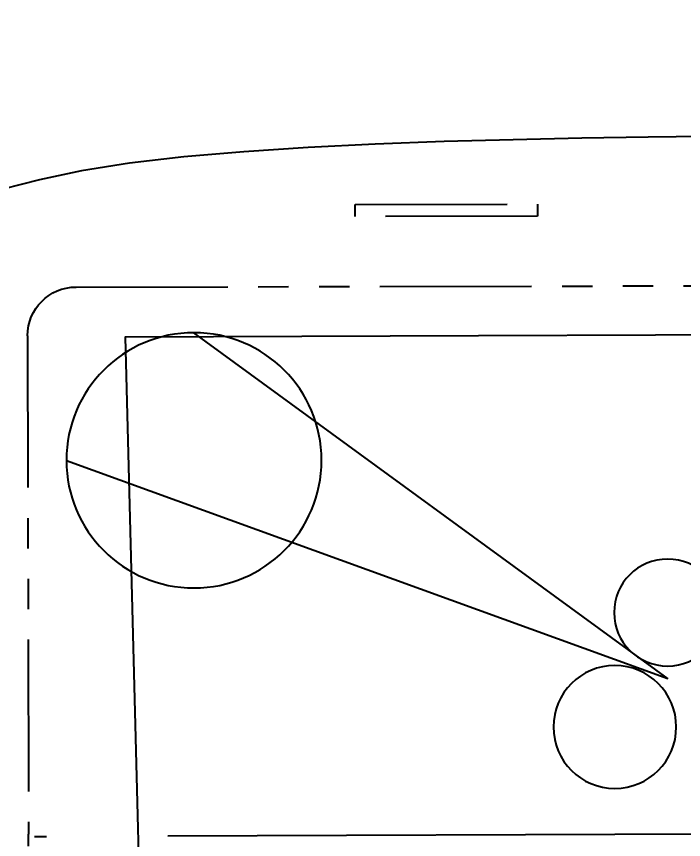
# Model space of a CAD drawing. Header units: millimetres. Extents: x -4 to 3776, y -4 to 4079.
# Drawn here: x 328.43 to 333.92, y 171.74 to 178.52 of the extents above; entities that cross this region are included whole.
import ezdxf
from ezdxf import colors
from ezdxf.entities.mleader import LeaderData, LeaderLine
from ezdxf.math import Vec2, Vec3

# ---------------------------------------------------------------- set-up
doc = ezdxf.new("R2010")
doc.units = ezdxf.units.MM
doc.linetypes.add('PHANTOM', pattern=[2.5, 1.25, -0.25, 0.25, -0.25, 0.25, -0.25])
doc.linetypes.add('点划线-1', pattern=[7, 5, -1, 0, -1])
doc.layers.add('03-input', color=3, linetype='Continuous')
doc.layers.add('BK_kedu', color=255, linetype='Continuous')
doc.styles.get("Standard").update_dxf_attribs({"font": 'arial.ttf'})

# ---------------------------------------------------------------- blocks, each defined once
blk = doc.blocks.new('NJMFGNJ')
for p, q in [((347.4778, 209.8654), (343.5844, 207.001)), ((343.5844, 207.001), (348.5279, 208.8152))]:
    blk.add_line(p, q)
at = {"color": 6, "linetype": '点划线-1'}
blk.add_line((321.4036, 205.7221), (354.0541, 205.7221), dxfattribs=at)
blk.add_lwpolyline([(340.7656, 209.83), (348.0395, 209.83), (347.8612, 201.6385), (340.7815, 201.6301)])
for centre, radius in [((347.4778, 208.8152), 1.0502), ((343.5844, 207.5475), 0.4402), ((344.0218, 206.6076), 0.5056)]:
    blk.add_circle(centre, radius)
at = {"layer": '03-input', "color": 0, "linetype": 'PHANTOM'}
for p, q in [((348.4428, 210.2449), (341.1648, 210.2308)), ((348.8436, 209.8457), (348.8516, 205.7457)), ((348.8595, 201.6457), (348.8516, 205.7457))]:
    blk.add_line(p, q, dxfattribs=at)
blk.add_lwpolyline([(338.415, 211.4728), (338.912, 211.4736), (339.4037, 211.4742), (339.8866, 211.4746), (340.3585, 211.4749), (340.8228, 211.4749), (341.2847, 211.4745), (341.7489, 211.4735), (342.2203, 211.4717), (342.704, 211.4689), (343.2048, 211.4649), (343.7276, 211.4596), (344.2749, 211.4526), (344.8388, 211.443), (345.4092, 211.4294), (345.9758, 211.4107), (346.5283, 211.3858), (347.0565, 211.3533), (347.5501, 211.3122), (347.9988, 211.2613), (348.395, 211.1999), (348.741, 211.1296), (349.0417, 211.0527)], dxfattribs=at)
blk.add_lwpolyline([(346.1419, 210.9164), (344.6419, 210.9134), (344.6421, 210.8137), (346.1421, 210.8166)], close=True, dxfattribs=at)
blk.add_arc((348.4436, 209.8449), 0.4, 0.11115, 90.11115, dxfattribs=at)

msp = doc.modelspace()

# ---------------------------------------------------------------- block references
at = {"xscale": -1, "rotation": 0.2223038210638429}
msp.add_blockref('NJMFGNJ', (678.1779, -32.6023), dxfattribs=at)

# ---------------------------------------------------------------- leaders
at = {"layer": 'BK_kedu'}
ml = msp.add_multileader_mtext('Standard', dxfattribs=at)
ml.set_content('', color=256)
ml.set_leader_properties()
ml.build(insert=Vec2(0, 0))
ml.multileader.update_dxf_attribs({"text_right_attachment_type": 6, "dogleg_length": 0.36, "arrow_head_size": 0.18})
ctx = ml.context
ctx.base_point, ctx.char_height, ctx.arrow_head_size, ctx.landing_gap_size, ctx.plane_origin = Vec3(3775.9986, 4079.3284), 0.18, 0.18, 0.09, Vec3(3774.6386, 4079.3284)
ctx.right_attachment = 6
notes = []
notes.append((ctx, [(0, (0, 0, 0), (0, 0), (1, 0), 1, [])]))
ctx.mtext.insert, ctx.mtext.flow_direction = Vec3(3776.0886, 4079.4184), 5
for ctx, leaders in notes:
    for number, flags, end, landing, length, lines in leaders:
        leader = LeaderData()
        leader.index, (leader.has_last_leader_line, leader.has_dogleg_vector, leader.attachment_direction) = number, flags
        leader.last_leader_point, leader.dogleg_vector, leader.dogleg_length = Vec3(end), Vec3(landing), length
        for number, points, colour, breaks in lines:
            line = LeaderLine()
            line.index, line.vertices, line.color, line.breaks = number, Vec3.list(points), colors.encode_raw_color(colour), breaks
            leader.lines.append(line)
        ctx.leaders.append(leader)

doc.saveas('drawing.dxf')
